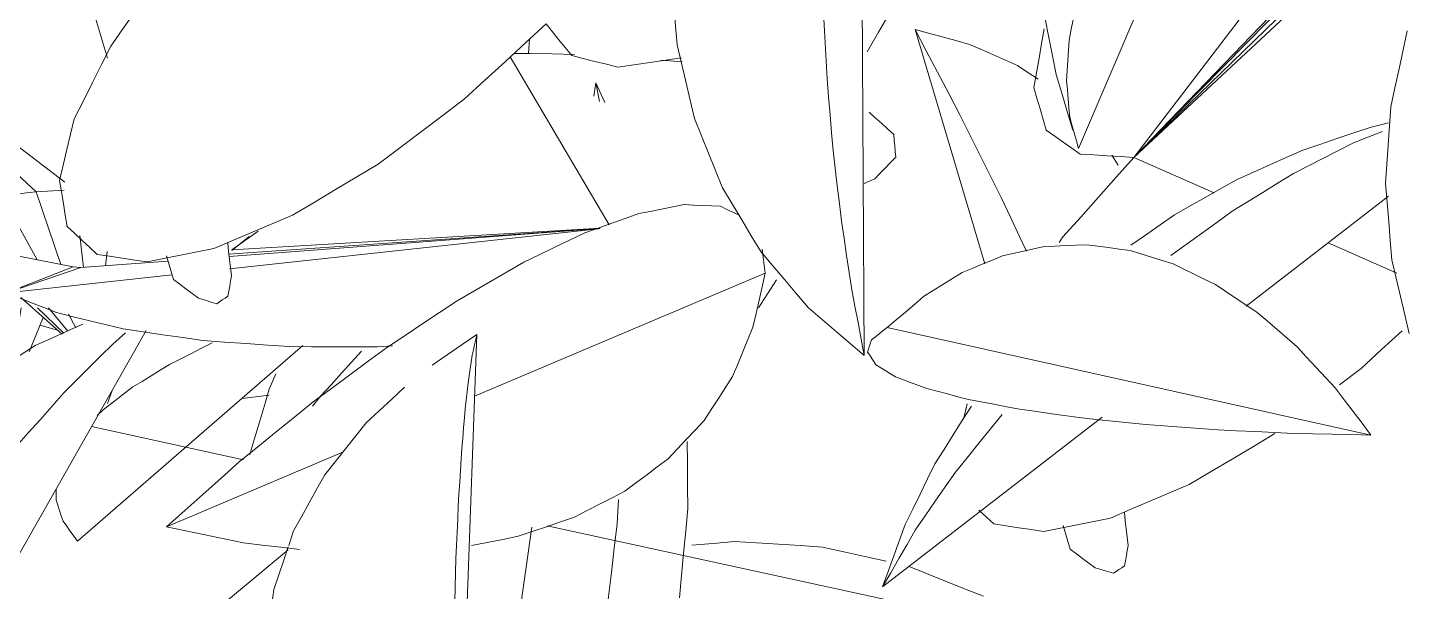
# Model space of a CAD drawing. Header units: metres. Extents: x 10.2 to 20.8, y -0.2 to 6.6.
# Drawn here: x 14.8318 to 14.9076, y 2.5678 to 2.5989 of the extents above; entities that cross this region are included whole.
import ezdxf

# ---------------------------------------------------------------- set-up
doc = ezdxf.new("R2010")
doc.units = ezdxf.units.M
doc.layers.add('Importações nas famílias', color=250, linetype='Continuous', lineweight=5)
doc.layers.add('Vegetação', color=7, linetype='Continuous', lineweight=5)

# ---------------------------------------------------------------- blocks, each defined once
blk = doc.blocks.new('Planta_pergolado_12200 - plantas pergolado_skp_Component_12-V4318-Corte 3')
at = {"layer": 'Importações nas famílias'}
blk.add_line((14.905832, 2.57642), (14.879169, 2.582339), dxfattribs=at)
at = {"layer": 'Importações nas famílias', "flags": 128}
for points in [[(14.887827, 2.586808), (14.887252, 2.58668), (14.886676, 2.586552), (14.886101, 2.586423), (14.885526, 2.586295)], [(14.890178, 2.586905), (14.889591, 2.586881), (14.889003, 2.586857), (14.888415, 2.586832), (14.887827, 2.586808)], [(14.892553, 2.586585), (14.891959, 2.586665), (14.891366, 2.586745), (14.890772, 2.586825), (14.890178, 2.586905)], [(14.894924, 2.585852), (14.894331, 2.586035), (14.893739, 2.586219), (14.893146, 2.586402), (14.892553, 2.586585)], [(14.885526, 2.586295), (14.884969, 2.586064), (14.884412, 2.585833), (14.883856, 2.585602), (14.883299, 2.585371)], [(14.897266, 2.584713), (14.896681, 2.584998), (14.896095, 2.585282), (14.89551, 2.585567), (14.894924, 2.585852)], [(14.883299, 2.585371), (14.882767, 2.58504), (14.882236, 2.58471), (14.881704, 2.584379), (14.881172, 2.584048)], [(14.899553, 2.583181), (14.898982, 2.583564), (14.89841, 2.583947), (14.897838, 2.58433), (14.897266, 2.584713)], [(14.881172, 2.584048), (14.880672, 2.58362), (14.880171, 2.583193), (14.87967, 2.582766), (14.879169, 2.582339)], [(14.901759, 2.581274), (14.901208, 2.58175), (14.900656, 2.582227), (14.900105, 2.582704), (14.899553, 2.583181)], [(14.879169, 2.582339), (14.878953, 2.582172), (14.878737, 2.582005), (14.878521, 2.581838), (14.878306, 2.581671)], [(14.878306, 2.581671), (14.878253, 2.581499), (14.8782, 2.581328), (14.878147, 2.581156), (14.878094, 2.580985)], [(14.90386, 2.579012), (14.903335, 2.579577), (14.90281, 2.580143), (14.902284, 2.580708), (14.901759, 2.581274)], [(14.878094, 2.580985), (14.878206, 2.580813), (14.878318, 2.580641), (14.878429, 2.580469), (14.878541, 2.580297)], [(14.878541, 2.580297), (14.878814, 2.580129), (14.879087, 2.579961), (14.879361, 2.579793), (14.879634, 2.579624)], [(14.879634, 2.579624), (14.880063, 2.579463), (14.880491, 2.579303), (14.88092, 2.579142), (14.881348, 2.578981)], [(14.881348, 2.578981), (14.881922, 2.578832), (14.882496, 2.578682), (14.88307, 2.578533), (14.883644, 2.578384)], [(14.905832, 2.57642), (14.905339, 2.577068), (14.904846, 2.577716), (14.904353, 2.578364), (14.90386, 2.579012)], [(14.883644, 2.578384), (14.88435, 2.578249), (14.885055, 2.578114), (14.885761, 2.57798), (14.886467, 2.577845)], [(14.886467, 2.577845), (14.887288, 2.577728), (14.888109, 2.577612), (14.88893, 2.577495), (14.889751, 2.577379)], [(14.889751, 2.577379), (14.890668, 2.577283), (14.891585, 2.577187), (14.892501, 2.577091), (14.893418, 2.576995)], [(14.893418, 2.576995), (14.89441, 2.576922), (14.895401, 2.576849), (14.896393, 2.576776), (14.897384, 2.576703)], [(14.897384, 2.576703), (14.898427, 2.576655), (14.899469, 2.576607), (14.900512, 2.576558), (14.901555, 2.57651)], [(14.901555, 2.57651), (14.902624, 2.576488), (14.903693, 2.576465), (14.904763, 2.576443), (14.905832, 2.57642)]]:
    blk.add_lwpolyline(points, dxfattribs=at)
blk = doc.blocks.new('Planta_pergolado_12200 - plantas pergolado_skp_Component_12-V4319-Corte 3')
at = {"layer": 'Importações nas famílias'}
for p, q in [((14.855316, 2.547863), (14.856559, 2.581967)), ((14.846462, 2.571137), (14.846189, 2.570331))]:
    blk.add_line(p, q, dxfattribs=at)
at = {"layer": 'Importações nas famílias', "flags": 128}
for points in [[(14.856559, 2.581967), (14.85574, 2.5814), (14.854921, 2.580834), (14.854102, 2.580268)], [(14.856308, 2.580827), (14.856371, 2.581112), (14.856434, 2.581397), (14.856496, 2.581682), (14.856559, 2.581967)], [(14.856078, 2.579293), (14.856136, 2.579677), (14.856193, 2.58006), (14.856251, 2.580444), (14.856308, 2.580827)], [(14.852578, 2.579051), (14.851874, 2.578401), (14.85117, 2.57775), (14.850466, 2.5771)], [(14.855871, 2.577382), (14.855923, 2.57786), (14.855975, 2.578338), (14.856026, 2.578815), (14.856078, 2.579293)], [(14.855689, 2.575115), (14.855734, 2.575681), (14.85578, 2.576248), (14.855825, 2.576815), (14.855871, 2.577382)], [(14.850466, 2.5771), (14.849893, 2.57638), (14.84932, 2.575661), (14.848747, 2.574942), (14.848174, 2.574222)], [(14.855534, 2.572516), (14.855573, 2.573166), (14.855612, 2.573815), (14.85565, 2.574465), (14.855689, 2.575115)], [(14.848174, 2.574222), (14.847746, 2.573451), (14.847318, 2.57268), (14.84689, 2.571908), (14.846462, 2.571137)], [(14.855408, 2.569616), (14.85544, 2.570341), (14.855471, 2.571066), (14.855503, 2.571791), (14.855534, 2.572516)], [(14.846167, 2.570266), (14.845916, 2.569526), (14.845643, 2.568721), (14.84537, 2.567915)], [(14.855313, 2.566446), (14.855337, 2.567238), (14.855361, 2.568031), (14.855384, 2.568823), (14.855408, 2.569616)], [(14.84537, 2.567915), (14.845258, 2.567095), (14.845146, 2.566274), (14.845035, 2.565454), (14.844923, 2.564633)]]:
    blk.add_lwpolyline(points, dxfattribs=at)
blk = doc.blocks.new('Planta_pergolado_12200 - plantas pergolado_skp_Component_12-V4320-Corte 3')
at = {"layer": 'Importações nas famílias'}
for p, q in [((14.906803, 2.593621), (14.905836, 2.593393)), ((14.906799, 2.589579), (14.898961, 2.583525)), ((14.891026, 2.577397), (14.878918, 2.568045))]:
    blk.add_line(p, q, dxfattribs=at)
at = {"layer": 'Importações nas famílias', "flags": 128}
for points in [[(14.905836, 2.593393), (14.904895, 2.593075), (14.903954, 2.592757), (14.903012, 2.592439), (14.902071, 2.592121)], [(14.901564, 2.590829), (14.902392, 2.591251), (14.90322, 2.591672), (14.904048, 2.592094), (14.904876, 2.592515)], [(14.904876, 2.592515), (14.905667, 2.592828), (14.906458, 2.59314)], [(14.902071, 2.592121), (14.901165, 2.591717), (14.90026, 2.591313), (14.899354, 2.590909), (14.898449, 2.590504)], [(14.898449, 2.590504), (14.897589, 2.590019), (14.896729, 2.589534), (14.895869, 2.589048), (14.895009, 2.588563)], [(14.898181, 2.588748), (14.899027, 2.589268), (14.899873, 2.589789), (14.900718, 2.590309), (14.901564, 2.590829)], [(14.894806, 2.58632), (14.89565, 2.586927), (14.896493, 2.587534), (14.897337, 2.588141), (14.898181, 2.588748)], [(14.895009, 2.588563), (14.894205, 2.588001), (14.893401, 2.587439), (14.892596, 2.586878)], [(14.88381, 2.578017), (14.883309, 2.577221), (14.882808, 2.576424), (14.882306, 2.575628), (14.881805, 2.574832)], [(14.882929, 2.574371), (14.883574, 2.575167), (14.884219, 2.575963), (14.884864, 2.57676), (14.885509, 2.577556)], [(14.881805, 2.574832), (14.881396, 2.573998), (14.880987, 2.573164), (14.880578, 2.57233), (14.880168, 2.571496)], [(14.880714, 2.571175), (14.881268, 2.571974), (14.881821, 2.572773), (14.882375, 2.573572), (14.882929, 2.574371)], [(14.880168, 2.571496), (14.879856, 2.570634), (14.879543, 2.569771), (14.879231, 2.568908), (14.878918, 2.568045)], [(14.878918, 2.568045), (14.879367, 2.568828), (14.879816, 2.56961), (14.880265, 2.570393), (14.880714, 2.571175)]]:
    blk.add_lwpolyline(points, dxfattribs=at)
blk = doc.blocks.new('Planta_pergolado_12200 - plantas pergolado_skp_Component_12-V4321-Corte 3')
at = {"layer": 'Importações nas famílias'}
for p, q in [((14.834554, 2.570573), (14.846966, 2.581347)), ((14.836457, 2.578876), (14.836209, 2.578162)), ((14.835643, 2.577497), (14.835957, 2.577813))]:
    blk.add_line(p, q, dxfattribs=at)
at = {"layer": 'Importações nas famílias', "flags": 128}
for points in [[(14.839618, 2.580302), (14.840209, 2.580601), (14.840799, 2.5809), (14.84139, 2.581199), (14.84198, 2.581498)], [(14.837603, 2.579069), (14.838107, 2.579377), (14.838611, 2.579686), (14.839115, 2.579994), (14.839618, 2.580302)], [(14.835957, 2.577813), (14.836369, 2.578127), (14.83678, 2.578441), (14.837192, 2.578755), (14.837603, 2.579069)], [(14.833368, 2.572839), (14.833375, 2.573141), (14.833382, 2.573443)], [(14.833755, 2.571676), (14.833658, 2.571967), (14.833561, 2.572257), (14.833465, 2.572548), (14.833368, 2.572839)], [(14.834554, 2.570573), (14.834354, 2.570849), (14.834154, 2.571125), (14.833955, 2.5714), (14.833755, 2.571676)]]:
    blk.add_lwpolyline(points, dxfattribs=at)
blk = doc.blocks.new('Planta_pergolado_12200 - plantas pergolado_skp_Component_12-V4322-Corte 3')
at = {"layer": 'Importações nas famílias'}
blk.add_line((14.873073, 2.584979), (14.87207, 2.583426), dxfattribs=at)
blk = doc.blocks.new('Planta_pergolado_12200 - plantas pergolado_skp_Component_12-V4323-Corte 3')
at = {"layer": 'Importações nas famílias'}
for p, q in [((14.817446, 2.545406), (14.838331, 2.582176)), ((14.836496, 2.581434), (14.837198, 2.582048))]:
    blk.add_line(p, q, dxfattribs=at)
at = {"layer": 'Importações nas famílias', "flags": 128}
for points in [[(14.834841, 2.582535), (14.833968, 2.582141), (14.833095, 2.581747), (14.832223, 2.581352)], [(14.832223, 2.581352), (14.831395, 2.580814), (14.830568, 2.580275), (14.829741, 2.579736), (14.828914, 2.579197)], [(14.833781, 2.578728), (14.83446, 2.579404), (14.835139, 2.580081), (14.835818, 2.580758), (14.836496, 2.581434)], [(14.831188, 2.575801), (14.831836, 2.576532), (14.832485, 2.577264), (14.833133, 2.577996), (14.833781, 2.578728)]]:
    blk.add_lwpolyline(points, dxfattribs=at)
blk = doc.blocks.new('Planta_pergolado_12200 - plantas pergolado_skp_Component_17-V4324-Corte 3')
at = {"layer": 'Importações nas famílias'}
for p, q in [((14.832273, 2.589828), (14.822698, 2.59869)), ((14.833846, 2.590348), (14.822732, 2.598856)), ((14.8584, 2.597261), (14.863857, 2.587997)), ((14.866693, 2.597078), (14.867875, 2.596978)), ((14.878481, 2.590538), (14.877896, 2.590276)), ((14.831895, 2.589777), (14.830397, 2.589576)), ((14.832336, 2.586074), (14.830397, 2.589576)), ((14.831895, 2.589777), (14.832273, 2.589828)), ((14.832273, 2.589828), (14.833818, 2.58991)), ((14.832273, 2.589828), (14.833638, 2.585814)), ((14.834308, 2.58568), (14.818713, 2.588793)), ((14.834875, 2.585654), (14.834672, 2.587408)), ((14.84288, 2.586379), (14.863338, 2.58781)), ((14.863328, 2.587806), (14.842902, 2.586262)), ((14.842936, 2.585587), (14.863266, 2.58778)), ((14.843064, 2.58663), (14.863357, 2.587818)), ((14.8445, 2.587652), (14.843064, 2.58663)), ((14.843064, 2.586584), (14.844009, 2.587356)), ((14.836097, 2.585747), (14.836186, 2.586531)), ((14.83065, 2.584262), (14.834308, 2.58568)), ((14.834737, 2.585644), (14.834308, 2.58568)), ((14.839532, 2.586007), (14.834737, 2.585644)), ((14.834737, 2.585644), (14.83065, 2.584262)), ((14.83065, 2.584262), (14.83976, 2.585244)), ((14.833705, 2.58197), (14.831421, 2.583998)), ((14.833792, 2.582026), (14.832343, 2.583426)), ((14.834021, 2.582141), (14.832948, 2.583426)), ((14.834463, 2.582318), (14.834058, 2.583081)), ((14.851917, 2.581335), (14.851085, 2.581279))]:
    blk.add_line(p, q, dxfattribs=at)
at = {"layer": 'Importações nas famílias', "flags": 128}
for points in [[(14.858607, 2.597452), (14.859501, 2.597437), (14.860717, 2.597418), (14.861933, 2.597398)], [(14.878175, 2.594214), (14.878515, 2.593906), (14.878855, 2.593598), (14.879195, 2.59329), (14.879535, 2.592983)], [(14.879535, 2.592983), (14.879561, 2.592669), (14.879587, 2.592356), (14.879613, 2.592042), (14.879639, 2.591728)], [(14.879639, 2.591728), (14.87935, 2.591431), (14.87906, 2.591133), (14.878771, 2.590835), (14.878481, 2.590538)], [(14.833386, 2.583167), (14.832702, 2.583441), (14.832018, 2.583714), (14.831334, 2.583988), (14.83065, 2.584262)], [(14.837071, 2.582269), (14.83615, 2.582494), (14.835229, 2.582718), (14.834308, 2.582942), (14.833386, 2.583167)], [(14.841453, 2.58163), (14.840357, 2.581789), (14.839262, 2.581949), (14.838167, 2.582109), (14.837071, 2.582269)], [(14.846232, 2.581292), (14.845037, 2.581376), (14.843843, 2.581461), (14.842648, 2.581545), (14.841453, 2.58163)], [(14.851085, 2.581279), (14.849871, 2.581282), (14.848658, 2.581285), (14.847445, 2.581288), (14.846232, 2.581292)]]:
    blk.add_lwpolyline(points, dxfattribs=at)
blk = doc.blocks.new('Planta_pergolado_12200 - plantas pergolado_skp_Component_16-V4325-Corte 3')
for name in ['Planta_pergolado_12200 - plantas pergolado_skp_Component_17-V4324-Corte 3', 'Planta_pergolado_12200 - plantas pergolado_skp_Component_12-V4320-Corte 3', 'Planta_pergolado_12200 - plantas pergolado_skp_Component_12-V4318-Corte 3', 'Planta_pergolado_12200 - plantas pergolado_skp_Component_12-V4322-Corte 3', 'Planta_pergolado_12200 - plantas pergolado_skp_Component_12-V4323-Corte 3', 'Planta_pergolado_12200 - plantas pergolado_skp_Component_12-V4319-Corte 3', 'Planta_pergolado_12200 - plantas pergolado_skp_Component_12-V4321-Corte 3']:
    blk.add_blockref(name, (0, 0))
blk = doc.blocks.new('Planta_pergolado_12200 - plantas pergolado_skp_-V4414-Corte 3')
at = {"layer": 'Importações nas famílias'}
for p, q in [((14.835327, 2.576887), (14.843705, 2.57506)), ((14.860433, 2.571413), (14.879667, 2.56722))]:
    blk.add_line(p, q, dxfattribs=at)
blk.add_blockref('Planta_pergolado_12200 - plantas pergolado_skp_Component_16-V4325-Corte 3', (0, 0))
blk = doc.blocks.new('Planta_pergolado_12200 - plantas pergolado_skp_-V4514-Corte 3')
blk.add_blockref('Planta_pergolado_12200 - plantas pergolado_skp_-V4414-Corte 3', (0, 0))
blk = doc.blocks.new('Planta_pergolado_12200 - plantas pergolado_skp_Component_17-V4536-Corte 3')
at = {"layer": 'Importações nas famílias', "flags": 128}
for points in [[(14.870753, 2.570558), (14.869581, 2.570451), (14.868408, 2.570345)], [(14.875605, 2.570245), (14.874392, 2.570323), (14.873179, 2.570401), (14.871966, 2.57048), (14.870753, 2.570558)], [(14.879118, 2.569471), (14.877947, 2.569729), (14.876776, 2.569987), (14.875605, 2.570245)], [(14.884485, 2.567533), (14.883436, 2.567953), (14.882387, 2.568373), (14.881338, 2.568793), (14.880382, 2.569176)]]:
    blk.add_lwpolyline(points, dxfattribs=at)
blk = doc.blocks.new('Planta_pergolado_12200 - plantas pergolado_skp_Component_16-V4537-Corte 3')
blk.add_blockref('Planta_pergolado_12200 - plantas pergolado_skp_Component_17-V4536-Corte 3', (0, 0))
blk = doc.blocks.new('Planta_pergolado_12200 - plantas pergolado_skp_-V4641-Corte 3')
blk.add_blockref('Planta_pergolado_12200 - plantas pergolado_skp_Component_16-V4537-Corte 3', (0, 0))
blk = doc.blocks.new('Planta_pergolado_12200 - plantas pergolado_skp_Component_12-V4911-Corte 3')
at = {"layer": 'Importações nas famílias'}
for p, q in [((14.84548, 2.579797), (14.845121, 2.57894)), ((14.847505, 2.578015), (14.847967, 2.578572))]:
    blk.add_line(p, q, dxfattribs=at)
at = {"layer": 'Importações nas famílias', "flags": 128}
for points in [[(14.847967, 2.578572), (14.848527, 2.579191), (14.849087, 2.579809), (14.849647, 2.580427), (14.850207, 2.581045)], [(14.845121, 2.57894), (14.844851, 2.578038), (14.844581, 2.577136), (14.844311, 2.576234), (14.844046, 2.57535)]]:
    blk.add_lwpolyline(points, dxfattribs=at)
blk = doc.blocks.new('Planta_pergolado_12200 - plantas pergolado_skp_Component_12-V4912-Corte 3')
at = {"layer": 'Importações nas famílias'}
blk.add_line((14.832654, 2.582903), (14.83189, 2.581), dxfattribs=at)
at = {"layer": 'Importações nas famílias', "flags": 128}
for points in [[(14.829742, 2.583442), (14.82986, 2.582591), (14.829979, 2.581739)], [(14.831275, 2.582394), (14.831438, 2.583424), (14.831438, 2.583426)], [(14.831081, 2.580557), (14.83117, 2.581403), (14.831275, 2.582394)], [(14.829979, 2.581739), (14.830199, 2.580913), (14.830402, 2.580148)]]:
    blk.add_lwpolyline(points, dxfattribs=at)
blk = doc.blocks.new('Planta_pergolado_12200 - plantas pergolado_skp_Component_16-V4915-Corte 3')
for name in ['Planta_pergolado_12200 - plantas pergolado_skp_Component_12-V4912-Corte 3', 'Planta_pergolado_12200 - plantas pergolado_skp_Component_12-V4911-Corte 3']:
    blk.add_blockref(name, (0, 0))
blk = doc.blocks.new('Planta_pergolado_12200 - plantas pergolado_skp_Component_17-V4968-Corte 3')
at = {"layer": 'Importações nas famílias'}
for p, q in [((14.859464, 2.59824), (14.859413, 2.597439)), ((14.832482, 2.582474), (14.833446, 2.5822)), ((14.843619, 2.578441), (14.84511, 2.578617)), ((14.838619, 2.563831), (14.846168, 2.570093))]:
    blk.add_line(p, q, dxfattribs=at)
at = {"layer": 'Importações nas famílias', "flags": 128}
blk.add_lwpolyline([(14.880613, 2.601923), (14.879975, 2.600825), (14.879337, 2.599727), (14.878699, 2.598629), (14.878061, 2.597531)], dxfattribs=at)
blk = doc.blocks.new('Planta_pergolado_12200 - plantas pergolado_skp_Component_16-V4969-Corte 3')
blk.add_blockref('Planta_pergolado_12200 - plantas pergolado_skp_Component_17-V4968-Corte 3', (0, 0))
blk = doc.blocks.new('Planta_pergolado_12200 - plantas pergolado_skp_-V4994-Corte 3')
blk.add_blockref('Planta_pergolado_12200 - plantas pergolado_skp_Component_16-V4969-Corte 3', (0, 0))
blk = doc.blocks.new('Planta_pergolado_12200 - plantas pergolado_skp_-V4995-Corte 3')
for name in ['Planta_pergolado_12200 - plantas pergolado_skp_-V4994-Corte 3', 'Planta_pergolado_12200 - plantas pergolado_skp_Component_16-V4915-Corte 3']:
    blk.add_blockref(name, (0, 0))
blk = doc.blocks.new('Planta_pergolado_12200 - plantas pergolado_skp_Component_12-V5029-Corte 3')
at = {"layer": 'Importações nas famílias', "flags": 128}
for points in [[(14.907833, 2.59869), (14.907607, 2.597646), (14.90738, 2.596602), (14.907153, 2.595559), (14.906926, 2.594515)], [(14.906926, 2.594515), (14.906854, 2.593456), (14.906782, 2.592397), (14.90671, 2.591339), (14.906638, 2.59028)], [(14.906638, 2.59028), (14.906723, 2.58923), (14.906807, 2.588181), (14.906892, 2.587132), (14.906977, 2.586082)], [(14.906977, 2.586082), (14.907216, 2.585067), (14.907455, 2.584052), (14.907695, 2.583037), (14.907934, 2.582022)]]:
    blk.add_lwpolyline(points, dxfattribs=at)
blk = doc.blocks.new('Planta_pergolado_12200 - plantas pergolado_skp_Component_12-V5001-Corte 3')
at = {"layer": 'Importações nas famílias'}
for p, q in [((14.852509, 2.681722), (14.863748, 2.708102)), ((14.861257, 2.707547), (14.861839, 2.708312))]:
    blk.add_line(p, q, dxfattribs=at)
at = {"layer": 'Importações nas famílias', "flags": 128}
for points in [[(14.857739, 2.711738), (14.857172, 2.711281), (14.856604, 2.710824), (14.856037, 2.710367), (14.855469, 2.70991)], [(14.855469, 2.70991), (14.85499, 2.709319), (14.85451, 2.708727), (14.854031, 2.708135), (14.853551, 2.707543)], [(14.853551, 2.707543), (14.853171, 2.70683), (14.852791, 2.706117), (14.852411, 2.705404), (14.852031, 2.704691)], [(14.859141, 2.704479), (14.85967, 2.705246), (14.860199, 2.706013), (14.860728, 2.70678), (14.861257, 2.707547)], [(14.852031, 2.704691), (14.851759, 2.703873), (14.851487, 2.703055), (14.851215, 2.702238), (14.850943, 2.70142)], [(14.857258, 2.701433), (14.857729, 2.702194), (14.858199, 2.702956), (14.85867, 2.703717), (14.859141, 2.704479)], [(14.850943, 2.70142), (14.850785, 2.700517), (14.850628, 2.699614), (14.850471, 2.698711), (14.850313, 2.697809)], [(14.855631, 2.698443), (14.856038, 2.69919), (14.856445, 2.699938), (14.856852, 2.700685), (14.857258, 2.701433)], [(14.854278, 2.695543), (14.854616, 2.696268), (14.854955, 2.696993), (14.855293, 2.697718), (14.855631, 2.698443)], [(14.850313, 2.697809), (14.850274, 2.696842), (14.850235, 2.695875), (14.850196, 2.694908), (14.850157, 2.693941)], [(14.853213, 2.692766), (14.853479, 2.69346), (14.853745, 2.694155), (14.854012, 2.694849), (14.854278, 2.695543)], [(14.850157, 2.693941), (14.850237, 2.692932), (14.850318, 2.691924), (14.850398, 2.690915), (14.850478, 2.689907)], [(14.852448, 2.690141), (14.852639, 2.690797), (14.85283, 2.691454), (14.853021, 2.69211), (14.853213, 2.692766)], [(14.850478, 2.689907), (14.850676, 2.68888), (14.850873, 2.687854), (14.851071, 2.686828), (14.851268, 2.685802)], [(14.851992, 2.687698), (14.852106, 2.688309), (14.85222, 2.68892), (14.852334, 2.689531), (14.852448, 2.690141)], [(14.851849, 2.685465), (14.851885, 2.686023), (14.851921, 2.686582), (14.851956, 2.68714), (14.851992, 2.687698)], [(14.851268, 2.685802), (14.851578, 2.684782), (14.851889, 2.683762), (14.852199, 2.682742)], [(14.852023, 2.683465), (14.851979, 2.683965), (14.851936, 2.684465), (14.851893, 2.684965), (14.851849, 2.685465)], [(14.852509, 2.681722), (14.852388, 2.682158), (14.852266, 2.682594), (14.852144, 2.68303), (14.852023, 2.683465)]]:
    blk.add_lwpolyline(points, dxfattribs=at)
blk = doc.blocks.new('Planta_pergolado_12200 - plantas pergolado_skp_Component_16-V5034-Corte 3')
for name, p in [('Planta_pergolado_12200 - plantas pergolado_skp_Component_12-V5001-Corte 3', (0.037209, -0.08952)), ('Planta_pergolado_12200 - plantas pergolado_skp_Component_12-V5029-Corte 3', (0, 0))]:
    blk.add_blockref(name, p)
blk = doc.blocks.new('Planta_pergolado_12200 - plantas pergolado_skp_Component_12-V5050-Corte 3')
at = {"layer": 'Importações nas famílias'}
blk.add_line((14.877906, 2.5808), (14.877641, 2.624728), dxfattribs=at)
at = {"layer": 'Importações nas famílias', "flags": 128}
for points in [[(14.867249, 2.602121), (14.867334, 2.601072), (14.867418, 2.600023), (14.867503, 2.598973), (14.867588, 2.597924)], [(14.875855, 2.596043), (14.875801, 2.597035), (14.875748, 2.598027), (14.875695, 2.599019), (14.875641, 2.600011)], [(14.867588, 2.597924), (14.867827, 2.596909), (14.868066, 2.595894), (14.868306, 2.594878), (14.868545, 2.593863)], [(14.876193, 2.592094), (14.876108, 2.593081), (14.876024, 2.594069), (14.875939, 2.595056), (14.875855, 2.596043)], [(14.868545, 2.593863), (14.868933, 2.592906), (14.869322, 2.591949), (14.86971, 2.590992), (14.870098, 2.590035)], [(14.876651, 2.588209), (14.876536, 2.58918), (14.876422, 2.590152), (14.876307, 2.591123), (14.876193, 2.592094)], [(14.870098, 2.590035), (14.870627, 2.589158), (14.871155, 2.588282), (14.871683, 2.587405), (14.872211, 2.586528)], [(14.877224, 2.58443), (14.877081, 2.585375), (14.876937, 2.58632), (14.876794, 2.587264), (14.876651, 2.588209)], [(14.872211, 2.586528), (14.872867, 2.585753), (14.873523, 2.584977), (14.874179, 2.584201), (14.874834, 2.583426)], [(14.877906, 2.5808), (14.877736, 2.581708), (14.877565, 2.582615), (14.877395, 2.583523), (14.877224, 2.58443)], [(14.874835, 2.583426), (14.875602, 2.582769), (14.87637, 2.582113), (14.877138, 2.581456), (14.877906, 2.5808)]]:
    blk.add_lwpolyline(points, dxfattribs=at)
blk = doc.blocks.new('Planta_pergolado_12200 - plantas pergolado_skp_Component_16-V5052-Corte 3')
blk.add_blockref('Planta_pergolado_12200 - plantas pergolado_skp_Component_12-V5050-Corte 3', (0, 0))
blk = doc.blocks.new('Planta_pergolado_12200 - plantas pergolado_skp_Component_12-V5081-Corte 3')
at = {"layer": 'Importações nas famílias'}
for p, q in [((14.856435, 2.578557), (14.872446, 2.585334)), ((14.839453, 2.571369), (14.849211, 2.575499))]:
    blk.add_line(p, q, dxfattribs=at)
at = {"layer": 'Importações nas famílias', "flags": 128}
for points in [[(14.86799, 2.589115), (14.867362, 2.588991), (14.866734, 2.588868), (14.866107, 2.588744), (14.865479, 2.588621)], [(14.869983, 2.589024), (14.869485, 2.589047), (14.868986, 2.589069), (14.868488, 2.589092), (14.86799, 2.589115)], [(14.871053, 2.588519), (14.870696, 2.588687), (14.870339, 2.588856), (14.869983, 2.589024)], [(14.865479, 2.588621), (14.864736, 2.588354), (14.863993, 2.588088), (14.86325, 2.587821), (14.862507, 2.587554)], [(14.862507, 2.587554), (14.861667, 2.587151), (14.860826, 2.586747), (14.859986, 2.586343), (14.859145, 2.58594)], [(14.872446, 2.585334), (14.872394, 2.585779), (14.872341, 2.586223), (14.872289, 2.586667)], [(14.859145, 2.58594), (14.858227, 2.585409), (14.857308, 2.584878), (14.85639, 2.584347), (14.855472, 2.583815)], [(14.871775, 2.582367), (14.871943, 2.583109), (14.87211, 2.583851), (14.872278, 2.584593), (14.872446, 2.585334)], [(14.855472, 2.583815), (14.854497, 2.583169), (14.853522, 2.582523), (14.852548, 2.581877), (14.851573, 2.581231)], [(14.870651, 2.579654), (14.870932, 2.580332), (14.871213, 2.58101), (14.871494, 2.581689), (14.871775, 2.582367)], [(14.851573, 2.581231), (14.850565, 2.580485), (14.849557, 2.579739), (14.848548, 2.578993), (14.84754, 2.578247)], [(14.869086, 2.577225), (14.869477, 2.577832), (14.869868, 2.578439), (14.87026, 2.579047), (14.870651, 2.579654)], [(14.84754, 2.578247), (14.846522, 2.577419), (14.845504, 2.57659), (14.844486, 2.575762), (14.843468, 2.574934)], [(14.867098, 2.575107), (14.867595, 2.575637), (14.868092, 2.576166), (14.868589, 2.576696), (14.869086, 2.577225)], [(14.864708, 2.573325), (14.865305, 2.57377), (14.865903, 2.574216), (14.8665, 2.574662), (14.867098, 2.575107)], [(14.843468, 2.574934), (14.842465, 2.574042), (14.841461, 2.573151), (14.840457, 2.57226), (14.839453, 2.571369)], [(14.861944, 2.571896), (14.862635, 2.572253), (14.863326, 2.57261), (14.864017, 2.572967), (14.864708, 2.573325)], [(14.839453, 2.571369), (14.840515, 2.571147), (14.841577, 2.570926), (14.842639, 2.570705), (14.843701, 2.570483)], [(14.858835, 2.570839), (14.859612, 2.571103), (14.86039, 2.571367), (14.861167, 2.571632), (14.861944, 2.571896)], [(14.856272, 2.570332), (14.857126, 2.570501), (14.857981, 2.57067), (14.858835, 2.570839)], [(14.843701, 2.570483), (14.844728, 2.570359), (14.845755, 2.570234), (14.846781, 2.570109)]]:
    blk.add_lwpolyline(points, dxfattribs=at)
blk = doc.blocks.new('Planta_pergolado_12200 - plantas pergolado_skp_Component_12-V5082-Corte 3')
at = {"layer": 'Importações nas famílias'}
for p, q in [((14.863007, 2.5951), (14.863112, 2.595829)), ((14.863112, 2.595829), (14.863312, 2.594793)), ((14.863604, 2.594739), (14.863112, 2.595829)), ((14.864369, 2.572859), (14.864283, 2.571522)), ((14.855208, 2.540804), (14.859596, 2.571349))]:
    blk.add_line(p, q, dxfattribs=at)
at = {"layer": 'Importações nas famílias', "flags": 128}
for points in [[(14.868183, 2.572369), (14.868173, 2.573599), (14.868163, 2.574828), (14.868154, 2.576057)], [(14.867725, 2.567447), (14.86784, 2.568678), (14.867954, 2.569908), (14.868069, 2.571139), (14.868183, 2.572369)], [(14.864283, 2.571522), (14.864127, 2.570186), (14.863971, 2.568849), (14.863815, 2.567513), (14.863659, 2.566177)]]:
    blk.add_lwpolyline(points, dxfattribs=at)
blk = doc.blocks.new('Planta_pergolado_12200 - plantas pergolado_skp_Component_12-V5083-Corte 3')
at = {"layer": 'Importações nas famílias'}
for p, q in [((14.884558, 2.585852), (14.880705, 2.598762)), ((14.891905, 2.591299), (14.891548, 2.591834)), ((14.88925, 2.570131), (14.88886, 2.571437))]:
    blk.add_line(p, q, dxfattribs=at)
at = {"layer": 'Importações nas famílias', "flags": 128}
for points in [[(14.880705, 2.598762), (14.881323, 2.59759), (14.881942, 2.596418), (14.882561, 2.595246), (14.883179, 2.594074)], [(14.883704, 2.59795), (14.882954, 2.598153), (14.882204, 2.598356), (14.881455, 2.598559), (14.880705, 2.598762)], [(14.886351, 2.596783), (14.885689, 2.597075), (14.885027, 2.597367), (14.884366, 2.597659), (14.883704, 2.59795)], [(14.887483, 2.596029), (14.886917, 2.596406), (14.886351, 2.596783)], [(14.883179, 2.594074), (14.883748, 2.592934), (14.884318, 2.591794), (14.884887, 2.590654), (14.885456, 2.589514)], [(14.885456, 2.589514), (14.885963, 2.588433), (14.886469, 2.587352), (14.886842, 2.586558)], [(14.89224, 2.572152), (14.892293, 2.571699), (14.892347, 2.571246), (14.8924, 2.570793), (14.892453, 2.57034)], [(14.89063, 2.569108), (14.890285, 2.569364), (14.88994, 2.569619), (14.889595, 2.569875), (14.88925, 2.570131)], [(14.892453, 2.57034), (14.892402, 2.570058), (14.892352, 2.569777), (14.892301, 2.569495), (14.892251, 2.569214)], [(14.891638, 2.5688), (14.891386, 2.568877), (14.891134, 2.568954), (14.890882, 2.569031), (14.89063, 2.569108)], [(14.892251, 2.569214), (14.892098, 2.56911), (14.891944, 2.569007), (14.891791, 2.568903), (14.891638, 2.5688)]]:
    blk.add_lwpolyline(points, dxfattribs=at)
blk = doc.blocks.new('Planta_pergolado_12200 - plantas pergolado_skp_Component_17-V5084-Corte 3')
at = {"layer": 'Importações nas famílias'}
for p, q in [((14.912289, 2.617335), (14.89277, 2.591721)), ((14.89277, 2.591721), (14.916642, 2.616502)), ((14.913064, 2.612356), (14.89277, 2.591721)), ((14.912158, 2.610551), (14.89277, 2.591721)), ((14.911937, 2.609634), (14.89277, 2.591721)), ((14.897198, 2.58977), (14.89277, 2.591721)), ((14.888643, 2.587028), (14.888859, 2.587334)), ((14.907253, 2.58534), (14.903469, 2.587007)), ((14.905297, 2.580092), (14.904105, 2.579193)), ((14.883376, 2.577292), (14.88358, 2.57814))]:
    blk.add_line(p, q, dxfattribs=at)
at = {"layer": 'Importações nas famílias', "flags": 128}
for points in [[(14.887253, 2.59557), (14.887395, 2.59638), (14.887538, 2.59719), (14.88768, 2.598), (14.887822, 2.598809)], [(14.887932, 2.593213), (14.887762, 2.593802), (14.887592, 2.594392), (14.887423, 2.594981), (14.887253, 2.59557)], [(14.889814, 2.591901), (14.889344, 2.592229), (14.888873, 2.592557), (14.888403, 2.592885), (14.887932, 2.593213)], [(14.89277, 2.591721), (14.892031, 2.591766), (14.891292, 2.591811), (14.890553, 2.591856), (14.889814, 2.591901)], [(14.888859, 2.587334), (14.889837, 2.588431), (14.890815, 2.589528), (14.891792, 2.590624), (14.89277, 2.591721)], [(14.907542, 2.582157), (14.906419, 2.581125), (14.905297, 2.580092)], [(14.900532, 2.576498), (14.899353, 2.575795), (14.898175, 2.575092), (14.896996, 2.574389), (14.895818, 2.573686)], [(14.895818, 2.573686), (14.894732, 2.573226), (14.893647, 2.572766), (14.892562, 2.572307), (14.891476, 2.571847)], [(14.885047, 2.571517), (14.884635, 2.5719), (14.884223, 2.572283)], [(14.887802, 2.571107), (14.887114, 2.57121), (14.886425, 2.571312), (14.885736, 2.571415), (14.885047, 2.571517)], [(14.891476, 2.571847), (14.890558, 2.571662), (14.889639, 2.571477), (14.888721, 2.571292), (14.887802, 2.571107)]]:
    blk.add_lwpolyline(points, dxfattribs=at)
blk = doc.blocks.new('Planta_pergolado_12200 - plantas pergolado_skp_Component_16-V5085-Corte 3')
for name in ['Planta_pergolado_12200 - plantas pergolado_skp_Component_17-V5084-Corte 3', 'Planta_pergolado_12200 - plantas pergolado_skp_Component_12-V5083-Corte 3', 'Planta_pergolado_12200 - plantas pergolado_skp_Component_12-V5082-Corte 3', 'Planta_pergolado_12200 - plantas pergolado_skp_Component_12-V5081-Corte 3']:
    blk.add_blockref(name, (0, 0))
blk = doc.blocks.new('Planta_pergolado_12200 - plantas pergolado_skp_Component_12-V5100-Corte 3')
at = {"layer": 'Importações nas famílias'}
for p, q in [((14.836195, 2.59719), (14.831292, 2.613617)), ((14.842493, 2.606154), (14.842135, 2.606689)), ((14.839837, 2.584985), (14.839447, 2.586292))]:
    blk.add_line(p, q, dxfattribs=at)
at = {"layer": 'Importações nas famílias', "flags": 128}
for points in [[(14.831292, 2.613617), (14.831911, 2.612445), (14.832529, 2.611273), (14.833148, 2.610101), (14.833767, 2.608929)], [(14.834291, 2.612805), (14.833541, 2.613008), (14.832792, 2.613211), (14.832042, 2.613414), (14.831292, 2.613617)], [(14.836938, 2.611638), (14.836276, 2.61193), (14.835615, 2.612222), (14.834953, 2.612513), (14.834291, 2.612805)], [(14.838071, 2.610883), (14.837504, 2.611261), (14.836938, 2.611638)], [(14.833767, 2.608929), (14.834336, 2.607789), (14.834905, 2.606649), (14.835474, 2.605509), (14.836044, 2.604369)], [(14.836044, 2.604369), (14.83655, 2.603288), (14.837057, 2.602207), (14.837563, 2.601126), (14.83802, 2.600151)], [(14.842828, 2.587007), (14.842881, 2.586554), (14.842934, 2.586101), (14.842987, 2.585648), (14.84304, 2.585195)], [(14.841217, 2.583963), (14.840872, 2.584218), (14.840527, 2.584474), (14.840182, 2.58473), (14.839837, 2.584985)], [(14.84304, 2.585195), (14.84299, 2.584913), (14.842939, 2.584632), (14.842889, 2.58435), (14.842838, 2.584069)], [(14.842225, 2.583655), (14.841973, 2.583732), (14.841721, 2.583809), (14.841469, 2.583886), (14.841217, 2.583963)], [(14.842838, 2.584069), (14.842685, 2.583965), (14.842532, 2.583862), (14.842379, 2.583758), (14.842225, 2.583655)]]:
    blk.add_lwpolyline(points, dxfattribs=at)
blk = doc.blocks.new('Planta_pergolado_12200 - plantas pergolado_skp_Component_17-V5102-Corte 3')
at = {"layer": 'Importações nas famílias', "flags": 128}
for points in [[(14.836382, 2.597846), (14.837148, 2.598932), (14.837914, 2.600018), (14.83868, 2.601104), (14.839446, 2.602189)], [(14.860375, 2.599078), (14.859252, 2.598045), (14.858129, 2.597012), (14.857007, 2.595979), (14.855884, 2.594947)], [(14.861787, 2.597333), (14.861434, 2.597769), (14.861081, 2.598205), (14.860728, 2.598641), (14.860375, 2.599078)], [(14.834372, 2.593842), (14.834874, 2.594843), (14.835377, 2.595844), (14.835879, 2.596845), (14.836382, 2.597846)], [(14.864334, 2.596694), (14.863697, 2.596854), (14.86306, 2.597013), (14.862423, 2.597173), (14.861787, 2.597333)], [(14.867842, 2.597205), (14.866965, 2.597077), (14.866088, 2.59695), (14.865211, 2.596822), (14.864334, 2.596694)], [(14.855884, 2.594947), (14.854693, 2.594048), (14.853501, 2.59315), (14.85231, 2.592251), (14.851119, 2.591353)], [(14.833555, 2.590451), (14.833759, 2.591299), (14.833963, 2.592147), (14.834168, 2.592995), (14.834372, 2.593842)], [(14.851119, 2.591353), (14.849941, 2.59065), (14.848762, 2.589946), (14.847584, 2.589243), (14.846405, 2.58854)], [(14.833985, 2.587903), (14.833878, 2.58854), (14.83377, 2.589177), (14.833662, 2.589814), (14.833555, 2.590451)], [(14.846405, 2.58854), (14.84532, 2.588081), (14.844234, 2.587621), (14.843149, 2.587162), (14.842063, 2.586702)], [(14.835634, 2.586372), (14.835222, 2.586755), (14.83481, 2.587137), (14.834398, 2.58752), (14.833985, 2.587903)], [(14.842063, 2.586702), (14.841145, 2.586517), (14.840227, 2.586332), (14.839308, 2.586147), (14.83839, 2.585962)], [(14.83839, 2.585962), (14.837701, 2.586065), (14.837012, 2.586167), (14.836323, 2.586269), (14.835634, 2.586372)]]:
    blk.add_lwpolyline(points, dxfattribs=at)
blk = doc.blocks.new('Planta_pergolado_12200 - plantas pergolado_skp_Component_16-V5103-Corte 3')
for name in ['Planta_pergolado_12200 - plantas pergolado_skp_Component_17-V5102-Corte 3', 'Planta_pergolado_12200 - plantas pergolado_skp_Component_12-V5100-Corte 3']:
    blk.add_blockref(name, (0, 0))
blk = doc.blocks.new('Planta_pergolado_12200 - plantas pergolado_skp_-V5111-Corte 3')
for name in ['Planta_pergolado_12200 - plantas pergolado_skp_Component_16-V5103-Corte 3', 'Planta_pergolado_12200 - plantas pergolado_skp_Component_16-V5085-Corte 3']:
    blk.add_blockref(name, (0, 0))
blk = doc.blocks.new('Planta_pergolado_12200 - plantas pergolado_skp_-V5112-Corte 3')
for name in ['Planta_pergolado_12200 - plantas pergolado_skp_-V5111-Corte 3', 'Planta_pergolado_12200 - plantas pergolado_skp_Component_16-V5052-Corte 3', 'Planta_pergolado_12200 - plantas pergolado_skp_Component_16-V5034-Corte 3']:
    blk.add_blockref(name, (0, 0))
blk = doc.blocks.new('Planta_pergolado_12200 - plantas pergolado_skp_-V5113-Corte 3')
for name in ['Planta_pergolado_12200 - plantas pergolado_skp_-V5112-Corte 3', 'Planta_pergolado_12200 - plantas pergolado_skp_-V4995-Corte 3', 'Planta_pergolado_12200 - plantas pergolado_skp_-V4641-Corte 3']:
    blk.add_blockref(name, (0, 0))
blk = doc.blocks.new('Planta_pergolado_12200 - Planta_pergolado_12200-V5114-Corte 3')
for name in ['Planta_pergolado_12200 - plantas pergolado_skp_-V4514-Corte 3', 'Planta_pergolado_12200 - plantas pergolado_skp_-V5113-Corte 3']:
    blk.add_blockref(name, (0, 0))

msp = doc.modelspace()

# ---------------------------------------------------------------- block references
at = {"layer": 'Vegetação', "color": 250}
msp.add_blockref('Planta_pergolado_12200 - Planta_pergolado_12200-V5114-Corte 3', (0, 0), dxfattribs=at)

doc.saveas('drawing.dxf')
